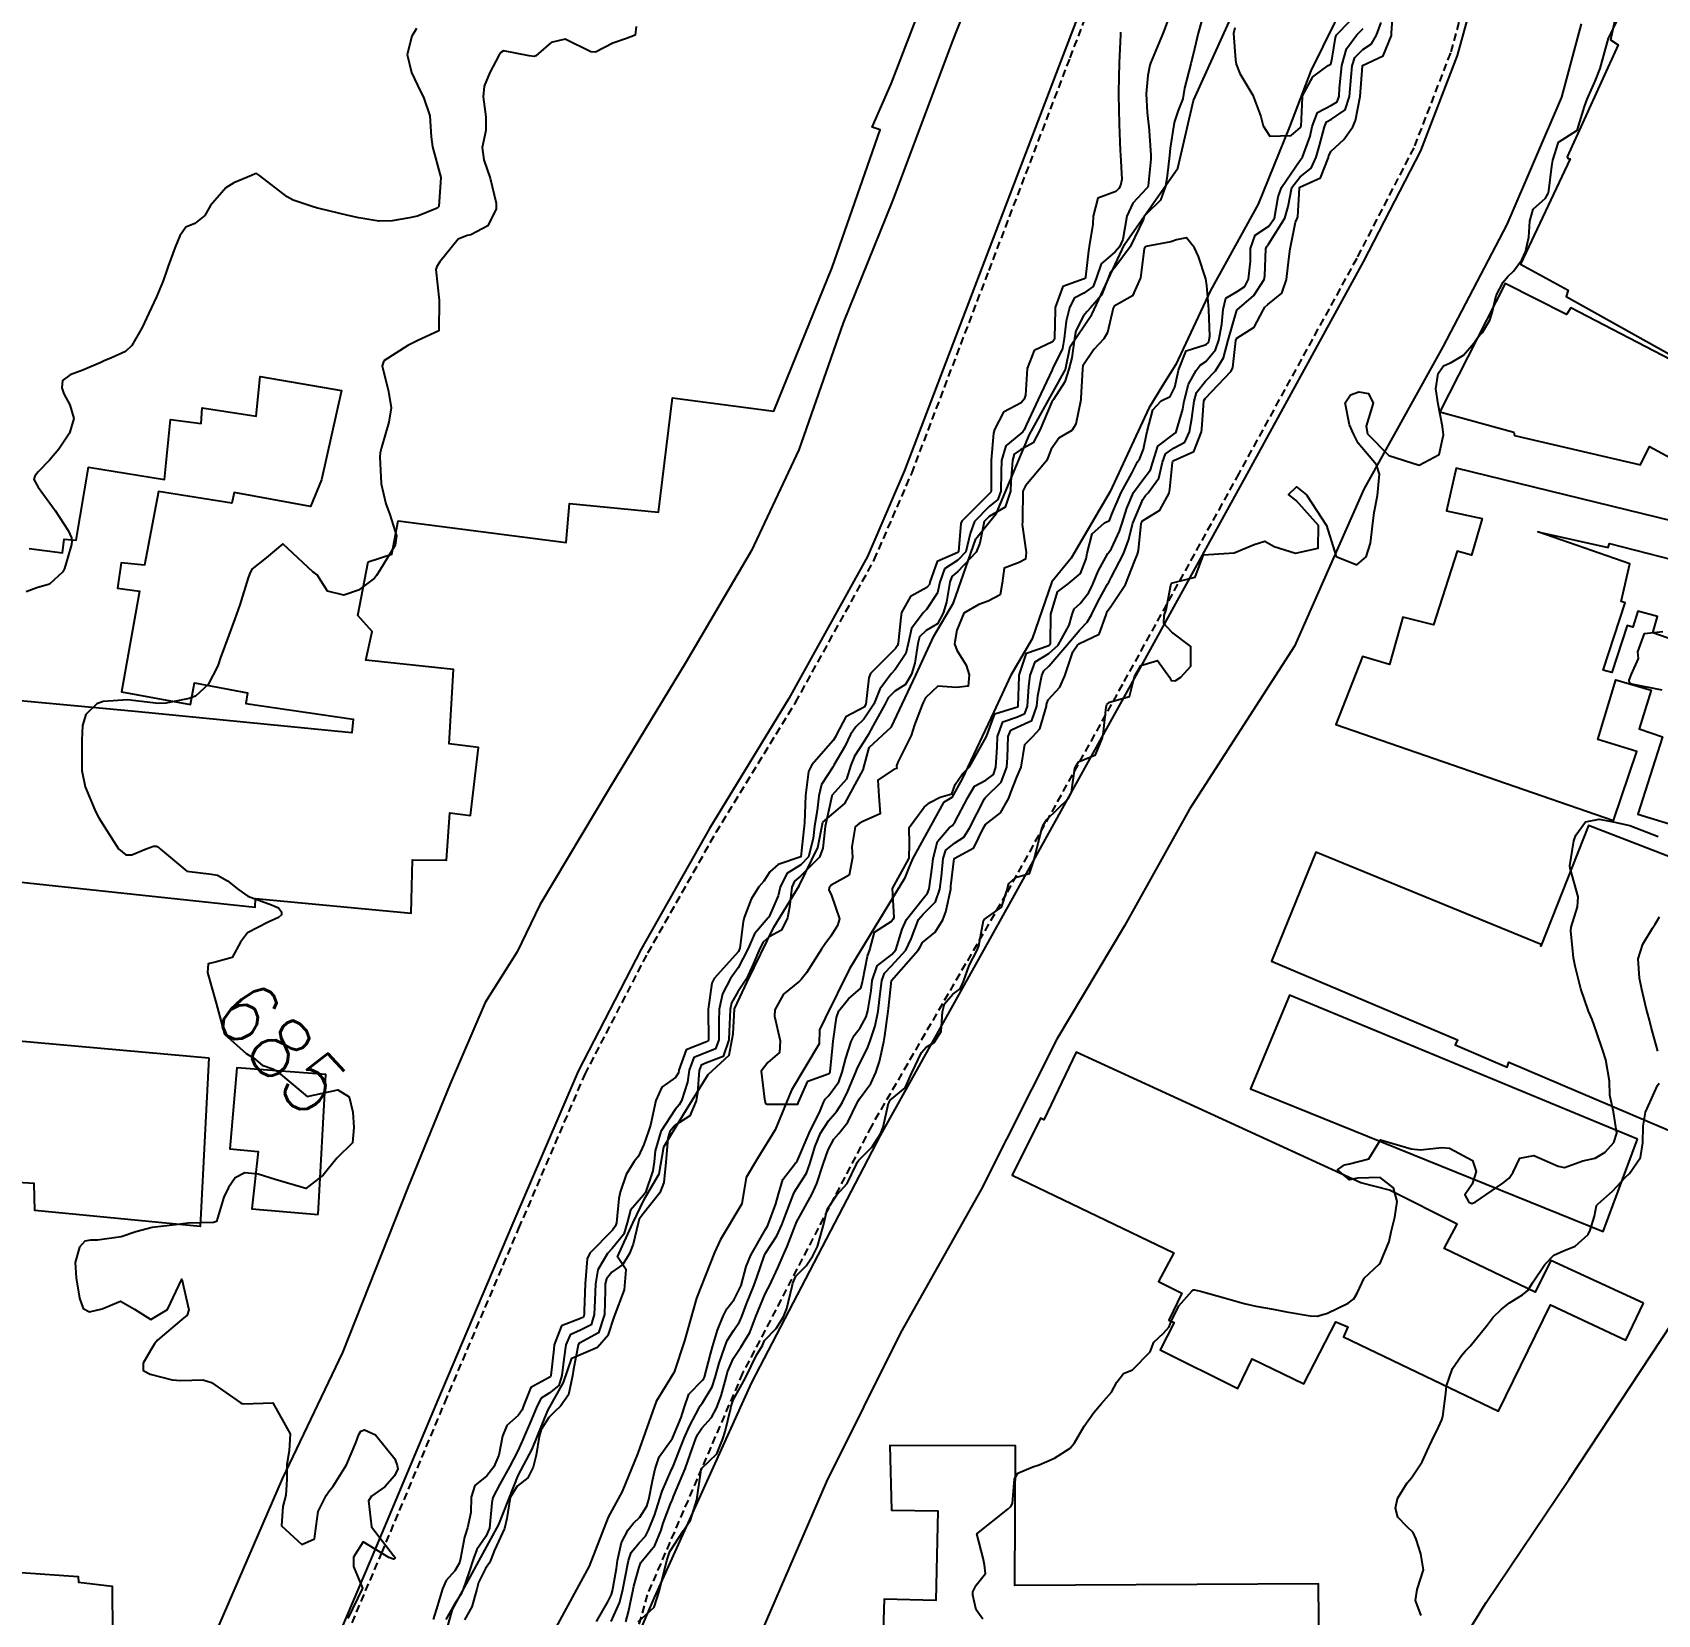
# Model space of a CAD drawing. Header units: metres. Extents: x 292545 to 299085, y 7450245 to 7463078.
# Drawn here: x 297059.2 to 297165.2, y 7453024.9 to 7453128 of the extents above; entities that cross this region are included whole.
import ezdxf
from ezdxf.enums import TextEntityAlignment as Align

# ---------------------------------------------------------------- set-up
doc = ezdxf.new("R2010")
doc.units = ezdxf.units.M
doc.linetypes.add('DASHED', pattern=[0.75, 0.5, -0.25])
for name, color, linetype in [('Canteiro', 45, 'DASHED'), ('Cotas', 45, 'Continuous'), ('Curvas de Nivel 1m', 11, 'Continuous'), ('Curvas de Nivel 5m', 15, 'Continuous'), ('Edificações', 30, 'Continuous'), ('Hidrografia', 140, 'Continuous'), ('Vias Primárias', 230, 'Continuous')]:
    doc.layers.add(name, color=color, linetype=linetype)
doc.styles.add('Style-STANDARD', font='STANDARD.shx')

msp = doc.modelspace()

# ---------------------------------------------------------------- linework, layer by layer
at = {"layer": 'Canteiro'}
msp.add_lwpolyline([(297078.03, 7453019.51), (297082.01, 7453028.9), (297086.12, 7453038.69), (297090.95, 7453050.06), (297095.26, 7453060.1), (297099.36, 7453068.02), (297103.81, 7453075.88), (297108.98, 7453084.34), (297114.11, 7453093.63), (297116.55, 7453099.27), (297121.59, 7453112.5), (297126.88, 7453126.37), (297133.15, 7453142.76)], dxfattribs=at)
msp.add_lwpolyline([(297154.19, 7453135.91), (297151.66, 7453126.68), (297149.27, 7453120.5), (297145.55, 7453113.29), (297137.87, 7453099.27), (297130.28, 7453085.52), (297122.69, 7453071.83), (297113.92, 7453056.72), (297105.53, 7453040.61), (297099.31, 7453026.17), (297096.96, 7453017.75), (297090.8, 7453002.86), (297084.33, 7452987.04), (297078.98, 7452972.24), (297074.02, 7452954.82), (297071.64, 7452943.73), (297070.25, 7452932.02), (297068.7, 7452917.2), (297067.08, 7452899.25), (297065.63, 7452884.04), (297064.38, 7452869.85), (297063.19, 7452856.46), (297062.07, 7452842.25), (297061.89, 7452830.5, 0.028886)], format="xyb", dxfattribs=at)
at = {"layer": 'Curvas de Nivel 1m', "flags": 128}
for points, elevation in [([(297135.69, 7453129.66), (297135.22, 7453127.97), (297134.98, 7453126.95), (297134.74, 7453125.98), (297134.33, 7453124.38), (297134.27, 7453123.98), (297134.22, 7453123.68), (297133.91, 7453122.93), (297133.68, 7453122.21), (297133.64, 7453121.99), (297133.4, 7453120.47), (297133.34, 7453120), (297133.19, 7453118.67), (297133.09, 7453118), (297132.76, 7453117.08), (297131.83, 7453116.17), (297131.75, 7453116.09), (297131.71, 7453116.01), (297131.66, 7453115.85), (297130.79, 7453114.03), (297129.79, 7453112.69), (297129.49, 7453112.34), (297129.37, 7453112.04), (297128.92, 7453110.89), (297128.21, 7453110.06), (297127.98, 7453109.83), (297127.75, 7453109.54), (297127.24, 7453108.57), (297127.15, 7453108.07), (297126.98, 7453106.8), (297126.8, 7453106.07), (297126.52, 7453105.24), (297125.78, 7453104.08), (297125.74, 7453104.02), (297125.68, 7453103.93), (297124.91, 7453102.09), (297124.47, 7453101.27), (297123.64, 7453100.81), (297123.23, 7453100.52), (297123.11, 7453100.12), (297123.01, 7453098.73), (297122.98, 7453098.12), (297122.65, 7453097.07), (297121.6, 7453096.47), (297121.27, 7453096.13), (297120.98, 7453094.73), (297120.76, 7453094.14), (297119.55, 7453092.87), (297119.17, 7453092.54), (297119.03, 7453092.17), (297118.81, 7453090.88), (297118.59, 7453090.17), (297118.22, 7453089.46), (297117.5, 7453089.02), (297117.06, 7453088.62), (297116.95, 7453088.19), (297116.76, 7453086.91), (297116.53, 7453086.19), (297116.14, 7453085.52), (297115.46, 7453085.08), (297115.02, 7453084.64), (297114.79, 7453084.21), (297114.04, 7453082.84), (297113.71, 7453082.23), (297113.42, 7453081.78), (297112.81, 7453080.83), (297112.59, 7453080.24), (297112.29, 7453079.34), (297111.37, 7453078.3), (297111.35, 7453078.27), (297111.35, 7453078.25), (297111.34, 7453078.22), (297110.9, 7453076.26), (297110.75, 7453074.84), (297110.54, 7453074.26), (297109.31, 7453073.01), (297108.91, 7453072.68), (297108.73, 7453072.29), (297108.59, 7453070.99), (297108.46, 7453070.29), (297108.07, 7453069.49), (297107.26, 7453069.05), (297106.86, 7453068.71), (297106.65, 7453068.31), (297106.21, 7453067.28), (297105.78, 7453066.32), (297105.22, 7453065.48), (297104.8, 7453064.75), (297104.71, 7453064.33), (297104.65, 7453062.88), (297104.63, 7453062.34), (297104.26, 7453061.26), (297103.17, 7453060.84), (297102.82, 7453060.7), (297102.7, 7453060.35), (297102.58, 7453058.91), (297102.51, 7453058.36), (297102.09, 7453057.39), (297101.12, 7453056.76), (297100.78, 7453056.38), (297100.65, 7453055.92), (297100.53, 7453054.38), (297100.4, 7453053.05), (297100.14, 7453052.38), (297099.05, 7453051.01), (297098.79, 7453050.66), (297098.72, 7453050.4), (297098.4, 7453049.03), (297098.16, 7453048.41), (297097.73, 7453047.69), (297097, 7453047.19), (297096.65, 7453046.77), (297096.58, 7453046.43), (297096.57, 7453046.01), (297096.52, 7453044.43), (297096.14, 7453043.24), (297094.95, 7453042.59), (297094.85, 7453042.55), (297094.8, 7453042.45), (297094.5, 7453040.88), (297094.45, 7453040.45), (297094.17, 7453039.2), (297093.65, 7453038.46), (297093.26, 7453038.1), (297092.89, 7453037.72), (297092.41, 7453036.95), (297092.27, 7453036.48), (297092.07, 7453035.27), (297091.88, 7453034.48), (297091.53, 7453033.8), (297090.84, 7453033.25), (297090.37, 7453032.5), (297090.17, 7453031.14), (297090.02, 7453030.5), (297089.35, 7453029.08), (297089.15, 7453028.51), (297089.04, 7453028.25), (297088.77, 7453027.89), (297088.32, 7453026.96), (297088.2, 7453026.53), (297087.89, 7453025.38), (297087.41, 7453024.53)], 682), ([(297097.91, 7453024.41), (297098.09, 7453025.05), (297098.37, 7453026.4), (297098.44, 7453026.73), (297098.78, 7453027.96), (297098.9, 7453028.28), (297099.01, 7453028.4), (297099.81, 7453029.38), (297100.21, 7453030.39), (297100.35, 7453030.84), (297100.83, 7453032.09), (297100.92, 7453032.29), (297100.96, 7453032.38), (297101.03, 7453032.57), (297101.79, 7453034.37), (297102.26, 7453035.75), (297102.47, 7453036.36), (297102.6, 7453036.63), (297102.88, 7453037.03), (297103.51, 7453037.73), (297103.82, 7453038.34), (297104.12, 7453039.13), (297104.45, 7453040.33), (297104.55, 7453040.71), (297104.94, 7453041.59), (297105.41, 7453042.32), (297106, 7453043.27), (297106.4, 7453044.31), (297106.99, 7453045.78), (297107.18, 7453046.11), (297107.28, 7453046.3), (297107.82, 7453047.48), (297108.18, 7453048.29), (297108.44, 7453048.88), (297108.97, 7453050.28), (297108.99, 7453050.33), (297109.04, 7453050.45), (297110.03, 7453052.27), (297110.36, 7453052.97), (297110.78, 7453054.25), (297111.1, 7453055.18), (297111.48, 7453055.88), (297111.79, 7453056.24), (297112.39, 7453056.97), (297113, 7453058.23), (297113.04, 7453058.32), (297113.14, 7453058.49), (297113.88, 7453059.5), (297114.22, 7453060.22), (297114.45, 7453060.94), (297114.74, 7453062.21), (297114.8, 7453062.6), (297115.02, 7453064.21), (297115.03, 7453064.39), (297115.23, 7453066.21), (297116.97, 7453068.18), (297117.08, 7453068.36), (297117.26, 7453068.69), (297118.07, 7453069.37), (297118.57, 7453070.17), (297118.78, 7453070.68), (297119.09, 7453072.16), (297119.1, 7453072.36), (297119.31, 7453074.16), (297120.6, 7453074.87), (297121.2, 7453076.13), (297121.36, 7453076.39), (297122.33, 7453077.15), (297122.89, 7453078.11), (297123.02, 7453078.47), (297123.39, 7453079.47), (297123.59, 7453079.92), (297123.68, 7453080.11), (297123.93, 7453081.6), (297124.43, 7453082.1), (297124.9, 7453082.62), (297125.33, 7453084.09), (297125.34, 7453084.2), (297125.45, 7453084.5), (297126.2, 7453085.34), (297126.53, 7453086.07), (297127.05, 7453087.63), (297127.34, 7453088.06), (297127.49, 7453088.19), (297128.76, 7453088.79), (297129.22, 7453090.04), (297129.29, 7453090.27), (297129.52, 7453090.6), (297130.48, 7453092.03), (297131.06, 7453093.52), (297131.26, 7453094.01), (297131.33, 7453094.25), (297131.51, 7453096.01), (297131.59, 7453096.18), (297132.72, 7453096.88), (297133.32, 7453097.99), (297133.37, 7453098.24), (297133.54, 7453099.99), (297133.56, 7453100.06), (297133.63, 7453100.11), (297134.93, 7453100.69), (297135.44, 7453101.97), (297135.46, 7453102.17), (297135.58, 7453103.97), (297135.6, 7453104.05), (297135.68, 7453104.15), (297137.38, 7453105.94), (297137.48, 7453106.17), (297137.68, 7453107.94), (297137.73, 7453108.09), (297138.87, 7453108.8), (297139.46, 7453109.92), (297139.57, 7453110.1), (297139.76, 7453110.28), (297140.67, 7453111.01), (297140.98, 7453111.9), (297141.13, 7453113.23), (297141.22, 7453113.9), (297141.57, 7453115.64), (297141.68, 7453115.89), (297141.71, 7453116), (297141.83, 7453117.89), (297141.85, 7453117.93), (297143.2, 7453118.54), (297143.71, 7453119.87), (297143.74, 7453120), (297143.88, 7453120.28), (297144.71, 7453121.04), (297145.3, 7453121.86), (297145.48, 7453122.27), (297145.78, 7453123.84), (297145.92, 7453125.82), (297145.92, 7453125.84), (297145.93, 7453125.86), (297145.94, 7453125.87), (297147.28, 7453126.5), (297147.82, 7453127.82), (297147.83, 7453127.96), (297147.95, 7453129.82)], 684), ([(297137.6, 7453128.32), (297137.52, 7453127.94), (297137.65, 7453126.24), (297137.69, 7453125.94), (297137.94, 7453125.35), (297138.78, 7453123.93), (297139.3, 7453122.53), (297139.46, 7453121.92), (297139.89, 7453121.25), (297141.29, 7453121.3), (297141.89, 7453121.81), (297141.92, 7453121.86), (297141.93, 7453121.89), (297142.02, 7453123.79), (297142.02, 7453123.89), (297142.7, 7453125.12), (297143.69, 7453125.87), (297143.86, 7453125.95), (297143.95, 7453126.35), (297144.16, 7453127.68), (297144.24, 7453127.87), (297145.99, 7453129.67)], 681), ([(297133.23, 7453128.75), (297132.93, 7453128), (297132.65, 7453127.32), (297132.12, 7453126.01), (297132.07, 7453125.88), (297131.93, 7453125.21), (297131.83, 7453124.01), (297131.9, 7453122.79), (297131.99, 7453122.01), (297132.01, 7453121.9), (297132.14, 7453120.01), (297132.13, 7453119.75), (297131.95, 7453118.01), (297131.93, 7453117.93), (297131.85, 7453117.85), (297130.97, 7453116.89), (297130.58, 7453116.03), (297130.3, 7453114.52), (297130.1, 7453114.04), (297129.8, 7453113.71), (297128.9, 7453112.94), (297128.6, 7453112.05), (297128.37, 7453111.45), (297127.77, 7453111.01), (297127.14, 7453110.69), (297126.83, 7453110.07), (297126.62, 7453109.2), (297126.49, 7453108.07), (297126.38, 7453107.42), (297125.73, 7453106.08), (297125.72, 7453106.06), (297125.7, 7453106.03), (297124.79, 7453104.09), (297124.02, 7453102.46), (297123.88, 7453102.11), (297123.8, 7453101.97), (297123.66, 7453101.87), (297122.69, 7453101.07), (297122.41, 7453100.12), (297122.38, 7453099.37), (297122.36, 7453098.12), (297122.17, 7453097.56), (297121.6, 7453097.11), (297120.64, 7453096.14), (297120.37, 7453095.36), (297120.08, 7453094.15), (297119.56, 7453093.61), (297118.68, 7453093.04), (297118.38, 7453092.17), (297118.22, 7453091.49), (297117.52, 7453090.4), (297117.41, 7453090.29), (297117.3, 7453090.18), (297116.54, 7453089.15), (297116.31, 7453088.19), (297116.16, 7453087.52), (297115.48, 7453086.49), (297115.2, 7453086.2), (297114.47, 7453085.2), (297114.08, 7453084.22), (297113.43, 7453083.24), (297112.9, 7453082.76), (297112.57, 7453082.24), (297112.19, 7453081.47), (297111.48, 7453080.25), (297111.45, 7453080.2), (297111.4, 7453080.13), (297110.66, 7453078.99), (297110.49, 7453078.26), (297110.39, 7453077.29), (297110.22, 7453076.27), (297110.13, 7453075.48), (297109.83, 7453074.27), (297109.32, 7453073.75), (297108.41, 7453073.19), (297107.97, 7453072.29), (297107.85, 7453071.74), (297107.28, 7453070.42), (297107.24, 7453070.35), (297107.2, 7453070.3), (297106.31, 7453069.26), (297105.9, 7453068.31), (297105.24, 7453067.04), (297104.73, 7453066.34), (297104.21, 7453065.35), (297104.01, 7453064.34), (297103.97, 7453063.57), (297103.97, 7453062.34), (297103.77, 7453061.76), (297103.17, 7453061.52), (297102.34, 7453061.19), (297102.04, 7453060.36), (297101.93, 7453059.59), (297101.55, 7453058.37), (297101.4, 7453058.1), (297101.13, 7453057.81), (297100.19, 7453056.38), (297099.82, 7453055.11), (297099.76, 7453054.39), (297099.67, 7453053.81), (297099.19, 7453052.4), (297099.06, 7453052.23), (297098.22, 7453051.24), (297098, 7453050.41), (297097.78, 7453049.67), (297097.03, 7453048.74), (297096.72, 7453048.42), (297096.09, 7453047.35), (297095.93, 7453046.44), (297095.89, 7453045.35), (297095.86, 7453044.44), (297095.65, 7453043.76), (297094.96, 7453043.41), (297094.29, 7453043.12), (297094, 7453042.46), (297093.87, 7453041.52), (297093.75, 7453040.46), (297093.56, 7453039.82), (297092.91, 7453039.32), (297092.39, 7453038.99), (297092.13, 7453038.48), (297091.78, 7453037.59), (297091.29, 7453036.49), (297091.17, 7453036.19), (297090.86, 7453035.52), (297090.34, 7453034.5), (297089.71, 7453033.37), (297089.26, 7453032.51), (297089.18, 7453032.16), (297089.04, 7453030.52), (297088.8, 7453029.97), (297088.2, 7453029.11), (297087.99, 7453028.53), (297087.69, 7453027.61), (297087.31, 7453026.53), (297087.14, 7453026.15), (297086.74, 7453025.56), (297086.19, 7453024.55)], 683), ([(297096.97, 7453024.42), (297097.51, 7453025.64), (297097.71, 7453026.41), (297097.87, 7453027.3), (297098.09, 7453028.41), (297098.26, 7453028.93), (297098.79, 7453029.55), (297099.2, 7453030), (297099.4, 7453030.39), (297099.8, 7453031.4), (297100.12, 7453032.39), (297100.29, 7453032.93), (297100.85, 7453034.22), (297100.92, 7453034.38), (297100.97, 7453034.49), (297101.71, 7453036.37), (297102.07, 7453037.17), (297102.69, 7453038.35), (297102.76, 7453038.49), (297102.91, 7453038.69), (297103.54, 7453039.72), (297103.75, 7453040.34), (297104, 7453041.27), (297104.36, 7453042.34), (297104.53, 7453042.75), (297104.96, 7453043.42), (297105.33, 7453043.96), (297105.48, 7453044.32), (297105.79, 7453045.13), (297106.26, 7453046.31), (297106.45, 7453046.86), (297106.95, 7453048.3), (297107.02, 7453048.43), (297107.76, 7453049.57), (297108.08, 7453050.29), (297108.35, 7453050.99), (297108.84, 7453052.28), (297108.91, 7453052.44), (297109.07, 7453052.68), (297109.69, 7453053.66), (297109.92, 7453054.27), (297110.26, 7453055.42), (297110.6, 7453056.26), (297111.12, 7453057.06), (297111.67, 7453057.7), (297112.02, 7453058.24), (297112.39, 7453058.99), (297112.91, 7453060.23), (297112.98, 7453060.42), (297113.17, 7453060.82), (297113.64, 7453061.76), (297113.82, 7453062.22), (297114.16, 7453063.26), (297114.36, 7453064.22), (297114.46, 7453064.98), (297114.6, 7453066.22), (297114.77, 7453066.69), (297115.24, 7453067.16), (297116.16, 7453068.2), (297116.51, 7453068.94), (297116.99, 7453070.18), (297117.29, 7453070.54), (297118.11, 7453071.35), (297118.39, 7453072.17), (297118.49, 7453072.99), (297118.61, 7453074.17), (297118.78, 7453074.72), (297119.34, 7453075.17), (297119.94, 7453075.56), (297120.31, 7453076.15), (297121.3, 7453078.06), (297121.34, 7453078.13), (297121.35, 7453078.15), (297121.37, 7453078.17), (297122.37, 7453079.14), (297122.74, 7453080.12), (297122.79, 7453080.74), (297122.84, 7453082.12), (297123, 7453082.54), (297123.43, 7453082.72), (297124.37, 7453083.16), (297124.71, 7453084.1), (297124.78, 7453084.77), (297125.02, 7453086.09), (297125.16, 7453086.41), (297125.48, 7453086.71), (297126.67, 7453088.07), (297127.5, 7453089.08), (297127.99, 7453089.57), (297128.27, 7453090.05), (297128.68, 7453090.89), (297129.31, 7453092.04), (297129.39, 7453092.19), (297129.55, 7453092.49), (297130.36, 7453094.03), (297130.68, 7453094.92), (297130.97, 7453096.02), (297131.61, 7453097.58), (297131.78, 7453097.84), (297131.95, 7453098.01), (297132.65, 7453098.97), (297132.9, 7453100), (297133.08, 7453100.55), (297133.65, 7453100.93), (297134.34, 7453101.3), (297134.65, 7453101.98), (297134.81, 7453102.84), (297134.95, 7453103.98), (297135.11, 7453104.55), (297135.7, 7453105.29), (297136.34, 7453105.96), (297136.86, 7453106.81), (297137.18, 7453107.95), (297137.75, 7453109.91), (297137.76, 7453109.93), (297138.84, 7453110.86), (297139.51, 7453111.92), (297139.56, 7453112.15), (297139.63, 7453113.92), (297139.67, 7453114.05), (297139.81, 7453114.22), (297140.87, 7453115.9), (297141.08, 7453116.66), (297141.33, 7453117.9), (297141.86, 7453118.61), (297142.58, 7453119.17), (297142.91, 7453119.88), (297143.12, 7453120.64), (297143.45, 7453121.87), (297143.59, 7453122.18), (297143.9, 7453122.37), (297144.8, 7453122.97), (297145.09, 7453123.85), (297145.19, 7453125.1), (297145.26, 7453125.85), (297145.42, 7453126.38), (297145.96, 7453126.91), (297146.52, 7453127.28), (297146.85, 7453127.83), (297147.14, 7453128.67)], 683), ([(297084.27, 7453128.27), (297083.96, 7453127.77), (297083.66, 7453126.58), (297083.94, 7453125.41), (297084.33, 7453124.58), (297084.75, 7453123.73), (297085.15, 7453122.57), (297085.23, 7453121.22), (297085.32, 7453120.57), (297085.85, 7453118.56), (297085.72, 7453116.68), (297085.62, 7453116.56), (297084.35, 7453116.05), (297083.82, 7453115.92), (297082.68, 7453115.73), (297081.82, 7453115.72), (297080.51, 7453115.94), (297079.82, 7453116.09), (297077.93, 7453116.55), (297077.83, 7453116.57), (297077.48, 7453116.66), (297076.24, 7453117.08), (297075.84, 7453117.3), (297074.04, 7453118.7), (297073.85, 7453118.81), (297073.75, 7453118.8), (297073.52, 7453118.7), (297072.36, 7453118.21), (297071.84, 7453117.89), (297070.85, 7453116.73), (297070.47, 7453116.09), (297069.82, 7453115.57), (297069.25, 7453115.32), (297068.86, 7453114.76), (297068.54, 7453114.02), (297068.08, 7453112.77), (297068.01, 7453112.53), (297067.77, 7453111.82), (297067.32, 7453110.78), (297066.82, 7453109.71), (297066.39, 7453108.79), (297065.72, 7453107.61), (297065.31, 7453107.21), (297064.39, 7453106.81), (297063.92, 7453106.61), (297063.71, 7453106.51), (297062.52, 7453106.01), (297061.7, 7453105.7), (297061.21, 7453105.33), (297061.16, 7453104.85), (297061.28, 7453104.45), (297061.67, 7453103.74), (297061.94, 7453102.84), (297061.65, 7453101.89), (297060.97, 7453100.86), (297060.36, 7453100.14), (297059.62, 7453099.37), (297059.39, 7453099.1), (297059.34, 7453098.87), (297059.61, 7453098.37), (297060.72, 7453096.86), (297061.58, 7453095.55), (297061.79, 7453095.06), (297061.81, 7453094.85), (297061.79, 7453094.63), (297061.56, 7453093.82), (297061.33, 7453093.07), (297061.23, 7453092.85), (297060.36, 7453092.04), (297059.53, 7453091.8), (297058.84, 7453091.56)], 686), ([(297130.16, 7453128.03), (297130.15, 7453127.85), (297130.07, 7453126.03), (297130.02, 7453124.13), (297130.02, 7453124.04), (297130.02, 7453123.94), (297130.06, 7453122.04), (297130.13, 7453120.3), (297130.15, 7453120.04), (297130.24, 7453118.42), (297130.16, 7453118.04), (297130.05, 7453117.84), (297129.85, 7453117.64), (297128.69, 7453117.21), (297128.37, 7453116.05), (297128.36, 7453115.51), (297128.12, 7453114.06), (297128.07, 7453113.79), (297127.87, 7453112.06), (297127.85, 7453111.99), (297127.78, 7453111.95), (297126.39, 7453111.46), (297125.9, 7453110.08), (297125.89, 7453109.94), (297125.86, 7453108.08), (297125.83, 7453107.98), (297125.73, 7453107.85), (297124.53, 7453107.29), (297124.07, 7453106.1), (297123.96, 7453104.38), (297123.87, 7453104.11), (297123.68, 7453103.88), (297122.53, 7453103.26), (297121.94, 7453102.13), (297121.89, 7453101.89), (297121.73, 7453100.13), (297121.73, 7453100.03), (297121.72, 7453098.13), (297121.7, 7453098.04), (297121.61, 7453097.96), (297119.82, 7453096.16), (297119.75, 7453096), (297119.6, 7453094.16), (297119.56, 7453094.12), (297118.2, 7453093.53), (297117.74, 7453092.18), (297117.7, 7453092.02), (297117.54, 7453091.84), (297116.47, 7453091.25), (297115.89, 7453090.2), (297115.83, 7453089.88), (297115.66, 7453088.2), (297115.63, 7453088.06), (297115.49, 7453087.86), (297113.87, 7453086.22), (297113.75, 7453085.95), (297113.56, 7453084.23), (297113.44, 7453084.04), (297112.26, 7453083.41), (297111.64, 7453082.25), (297111.58, 7453082.09), (297111.42, 7453081.86), (297110.04, 7453080.27), (297109.83, 7453079.84), (297109.63, 7453078.28), (297109.57, 7453076.49), (297109.55, 7453076.28), (297109.52, 7453076.1), (297109.33, 7453074.28), (297107.84, 7453073.77), (297107.31, 7453073.29), (297106.92, 7453072.69), (297106.59, 7453072.31), (297106.08, 7453071.52), (297105.62, 7453070.32), (297105.57, 7453070.03), (297105.34, 7453068.32), (297105.25, 7453068.11), (297103.67, 7453066.35), (297103.53, 7453066.05), (297103.29, 7453064.35), (297103.29, 7453064.27), (297103.31, 7453062.35), (297103.28, 7453062.25), (297103.18, 7453062.22), (297101.85, 7453061.69), (297101.37, 7453060.37), (297101.34, 7453060.19), (297101.16, 7453059.88), (297100.26, 7453059.27), (297099.87, 7453058.39), (297099.52, 7453056.79), (297099.39, 7453056.4), (297099.1, 7453055.53), (297098.74, 7453054.76), (297098.46, 7453054.41), (297097.94, 7453053.56), (297097.55, 7453052.42), (297097.46, 7453052.01), (297097.3, 7453050.42), (297097.25, 7453050.21), (297097.04, 7453049.94), (297095.57, 7453048.44), (297095.4, 7453048.07), (297095.27, 7453046.45), (297095.21, 7453044.68), (297095.21, 7453044.45), (297095.15, 7453044.27), (297094.97, 7453044.19), (297093.73, 7453043.7), (297093.25, 7453042.47), (297093.22, 7453042.19), (297093.03, 7453040.47), (297093.01, 7453040.38), (297092.92, 7453040.33), (297091.72, 7453039.68), (297091.25, 7453038.49), (297091.17, 7453038.22), (297090.89, 7453037.86), (297090.17, 7453037.21), (297089.88, 7453036.5), (297089.63, 7453035.28), (297089.32, 7453034.51), (297088.85, 7453033.92), (297088.08, 7453033.29), (297087.83, 7453032.53), (297087.81, 7453031.54), (297087.6, 7453030.53), (297087.41, 7453029.93), (297087.14, 7453028.54), (297087.07, 7453028.25), (297086.77, 7453027.73), (297086.2, 7453027.11), (297085.96, 7453026.55), (297085.64, 7453025.46), (297085.36, 7453024.56)], 684), ([(297096.01, 7453024.43), (297096.75, 7453025.71), (297096.99, 7453026.18), (297097.05, 7453026.42), (297097.3, 7453027.89), (297097.37, 7453028.41), (297097.63, 7453029.57), (297098.07, 7453030.41), (297098.39, 7453030.82), (297098.82, 7453031.23), (297099.28, 7453031.94), (297099.41, 7453032.39), (297099.65, 7453033.59), (297099.83, 7453034.39), (297100.08, 7453035.16), (297100.87, 7453036.24), (297100.95, 7453036.38), (297101.53, 7453037.73), (297101.73, 7453038.36), (297102.03, 7453039.24), (297102.92, 7453040.15), (297103.01, 7453040.26), (297103.04, 7453040.35), (297103.43, 7453041.85), (297103.56, 7453042.34), (297103.89, 7453043.41), (297104.27, 7453044.34), (297104.5, 7453044.81), (297104.98, 7453045.42), (297105.43, 7453046.32), (297105.77, 7453047.56), (297106.07, 7453048.31), (297107.04, 7453050.03), (297107.14, 7453050.2), (297107.19, 7453050.3), (297107.69, 7453051.66), (297107.86, 7453052.29), (297108.14, 7453053.23), (297108.96, 7453054.28), (297109.03, 7453054.35), (297109.1, 7453054.49), (297109.86, 7453056.27), (297110.59, 7453057.72), (297110.8, 7453058.25), (297110.91, 7453058.48), (297111.14, 7453058.71), (297111.79, 7453059.61), (297112.02, 7453060.24), (297112.26, 7453061.16), (297112.61, 7453062.24), (297112.8, 7453062.62), (297113.2, 7453063.13), (297113.59, 7453063.84), (297113.69, 7453064.23), (297113.9, 7453065.55), (297113.98, 7453066.22), (297114.3, 7453067.16), (297115.25, 7453067.91), (297115.51, 7453068.21), (297115.92, 7453069.55), (297116.22, 7453070.2), (297117.3, 7453071.56), (297117.58, 7453071.9), (297117.68, 7453072.18), (297117.89, 7453073.6), (297117.94, 7453074.17), (297118.23, 7453075.28), (297119, 7453076.16), (297119.2, 7453076.32), (297119.36, 7453076.53), (297120.2, 7453078.15), (297120.65, 7453078.88), (297121.39, 7453079.27), (297121.88, 7453079.64), (297122.04, 7453080.12), (297122.11, 7453081.43), (297122.13, 7453082.12), (297122.48, 7453083.07), (297123.44, 7453083.41), (297123.93, 7453083.62), (297124.1, 7453084.1), (297124.19, 7453085.37), (297124.26, 7453086.1), (297124.6, 7453086.99), (297125.49, 7453087.53), (297126.09, 7453088.08), (297126.81, 7453089.37), (297127, 7453090.07), (297127.14, 7453090.45), (297127.52, 7453090.8), (297128.09, 7453091.5), (297128.36, 7453092.05), (297128.71, 7453092.89), (297129.34, 7453094.04), (297129.43, 7453094.18), (297129.57, 7453094.38), (297130.1, 7453095.51), (297130.27, 7453096.03), (297130.58, 7453097.01), (297131, 7453098.02), (297131.62, 7453098.86), (297132.12, 7453099.51), (297132.26, 7453100), (297132.6, 7453101.04), (297133.66, 7453101.86), (297133.74, 7453101.91), (297133.78, 7453101.99), (297134.21, 7453103.45), (297134.3, 7453103.98), (297134.59, 7453105.09), (297135.09, 7453105.98), (297135.36, 7453106.32), (297135.71, 7453106.57), (297136.35, 7453107.33), (297136.56, 7453107.96), (297136.77, 7453108.99), (297136.84, 7453109.95), (297137.02, 7453110.7), (297137.77, 7453111.13), (297138.26, 7453111.45), (297138.5, 7453111.93), (297138.62, 7453113.11), (297138.64, 7453113.93), (297138.94, 7453114.8), (297139.82, 7453115.39), (297140.2, 7453115.91), (297140.44, 7453117.31), (297140.64, 7453117.91), (297141.87, 7453119.7), (297141.96, 7453119.8), (297142.01, 7453119.89), (297142.51, 7453121.26), (297142.66, 7453121.88), (297143, 7453122.79), (297143.91, 7453123.28), (297144.28, 7453123.5), (297144.4, 7453123.86), (297144.44, 7453124.38), (297144.59, 7453125.86), (297144.88, 7453126.94), (297145.56, 7453127.85), (297145.98, 7453128.28)], 682), ([(297165.46, 7453085.15), (297163.59, 7453085.5), (297163.46, 7453085.53), (297163.4, 7453085.56), (297163.34, 7453085.63), (297163.31, 7453085.79), (297163.47, 7453086.19), (297163.91, 7453087.21), (297163.88, 7453087.63), (297164.3, 7453088.83), (297165.51, 7453088.97)], 686), ([(297121.19, 7453024.58), (297120.74, 7453025.19), (297120.53, 7453026.14), (297120.53, 7453026.37), (297120.76, 7453026.79), (297121.35, 7453027.55), (297121.3, 7453028.13), (297121.2, 7453028.55), (297120.8, 7453030.14), (297122.82, 7453031.75), (297123.01, 7453031.92), (297123.11, 7453032.11), (297123.24, 7453033.72), (297123.47, 7453034.1), (297124.44, 7453034.51), (297124.86, 7453034.65), (297125.86, 7453035.08), (297126.87, 7453035.72), (297127.17, 7453036.07), (297127.8, 7453037.15), (297128.41, 7453038.05), (297128.91, 7453038.63), (297129.57, 7453039.38), (297129.91, 7453040.03), (297130.36, 7453040.59), (297130.93, 7453040.84), (297132.08, 7453042), (297132.33, 7453042.63), (297132.96, 7453043.22), (297133.32, 7453043.63), (297133.46, 7453043.99), (297133.96, 7453045.01), (297134.81, 7453045.97), (297134.92, 7453046.05), (297134.99, 7453046.05), (297135.38, 7453045.97), (297136.99, 7453045.5), (297138.22, 7453045.16), (297138.98, 7453044.99), (297140.11, 7453044.78), (297140.98, 7453044.62), (297142.51, 7453044.35), (297142.98, 7453044.34), (297143.64, 7453044.53), (297144.99, 7453045.17), (297145.37, 7453045.47), (297145.59, 7453045.84), (297146.04, 7453046.8), (297147.01, 7453047.73), (297147.11, 7453047.83), (297147.67, 7453049.19), (297147.8, 7453049.82), (297148.03, 7453050.79), (297148.19, 7453051.81), (297147.94, 7453052.69), (297147.08, 7453053.38), (297145.6, 7453053.32), (297145.08, 7453053.22), (297144.31, 7453053.86), (297144.76, 7453054.19), (297145.09, 7453054.27), (297146.34, 7453054.59), (297147.11, 7453055.83), (297149.1, 7453055.25), (297149.72, 7453055.18), (297151.11, 7453055.33), (297151.6, 7453055.28), (297153.09, 7453054.49), (297153.34, 7453053.76), (297153.07, 7453052.93), (297152.59, 7453052.25), (297152.87, 7453051.76), (297153.06, 7453051.68), (297153.28, 7453051.76), (297155.08, 7453053), (297155.49, 7453053.32), (297155.74, 7453053.72), (297156.18, 7453054.64), (297157.1, 7453054.81), (297158.68, 7453054.1), (297159.09, 7453054.02), (297160.3, 7453054.46), (297161.1, 7453054.63), (297161.74, 7453055.02), (297162.31, 7453055.65), (297162.51, 7453056.26), (297162.29, 7453057.65), (297162.06, 7453058.73), (297162.02, 7453059.65), (297161.79, 7453061.04), (297161.6, 7453061.66), (297161.19, 7453062.87), (297160.89, 7453063.66), (297160.67, 7453064.21), (297160.17, 7453065.67), (297159.78, 7453067.14), (297159.68, 7453067.68), (297159.5, 7453069.45), (297159.52, 7453069.68), (297159.95, 7453071.02), (297159.98, 7453071.67), (297159.46, 7453073.54), (297159.44, 7453073.68), (297159.71, 7453075.31), (297159.83, 7453075.68), (297160.47, 7453076.56), (297161.36, 7453076.73), (297162.26, 7453076.55), (297163.36, 7453076.32), (297165.2, 7453075.61)], 686), ([(297165.18, 7453061.61), (297164.75, 7453063.17), (297164.63, 7453063.62), (297164.42, 7453064.42), (297164.13, 7453065.63), (297163.98, 7453066.37), (297163.89, 7453067.63), (297164.21, 7453068.58), (297164.84, 7453069.62), (297165, 7453069.89), (297165.28, 7453070.37)], 687), ([(297149.75, 7453024.81), (297149.39, 7453025.8), (297149.49, 7453026.52), (297149.9, 7453027.79), (297149.74, 7453028.84), (297149.42, 7453029.8), (297149.24, 7453030.23), (297148.81, 7453030.63), (297148.23, 7453031.23), (297148.07, 7453031.81), (297148.2, 7453032.44), (297148.85, 7453033.47), (297149, 7453033.65), (297149.12, 7453033.8), (297149.81, 7453034.84), (297150.25, 7453035.79), (297150.45, 7453036.21), (297150.89, 7453037.1), (297151.1, 7453037.57), (297151.17, 7453037.78), (297151.37, 7453039.32), (297151.4, 7453039.78), (297151.79, 7453040.91), (297152.39, 7453041.77), (297152.64, 7453042.07), (297152.95, 7453042.37), (297154.05, 7453043.74), (297154.44, 7453044.27), (297154.98, 7453044.79), (297155.52, 7453045.19), (297156.35, 7453045.72), (297156.7, 7453046.01), (297157, 7453046.5), (297157.82, 7453047.7), (297158.41, 7453048.3), (297159.03, 7453048.58), (297159.8, 7453048.9), (297160.63, 7453049.66), (297160.77, 7453049.93), (297161.05, 7453050.86), (297161.18, 7453051.54), (297161.28, 7453051.66), (297162.23, 7453052.49), (297163.08, 7453053.39), (297163.34, 7453053.64), (297164.05, 7453054.67), (297164.19, 7453055.62), (297164.22, 7453056.72), (297164.37, 7453057.62), (297165.15, 7453059.36), (297165.26, 7453059.51)], 687)]:
    msp.add_lwpolyline(points, dxfattribs=dict(at, elevation=elevation))
at = {"layer": 'Curvas de Nivel 1m', "elevation": 681, "flags": 128}
msp.add_lwpolyline([(297135.24, 7453113.41), (297134.98, 7453113.97), (297134.45, 7453114.62), (297133.81, 7453114.5), (297133.44, 7453114.36), (297131.8, 7453114.06), (297131.75, 7453114.01), (297131.69, 7453113.9), (297131.46, 7453112.01), (297130.95, 7453110.84), (297129.75, 7453110.18), (297129.7, 7453110.09), (297129.68, 7453110.04), (297129.32, 7453108.46), (297129.07, 7453108.05), (297128.43, 7453107.35), (297127.71, 7453106.29), (297127.68, 7453106.08), (297127.68, 7453106.06), (297127.58, 7453104.17), (297127.57, 7453104.06), (297127.25, 7453102.48), (297126.98, 7453102.07), (297126.15, 7453101.58), (297125.64, 7453100.85), (297125.43, 7453100.29), (297125.33, 7453100.08), (297123.97, 7453098.46), (297123.8, 7453098.11), (297123.78, 7453096.29), (297123.76, 7453096.11), (297123.75, 7453095.95), (297124, 7453094.11), (297123.97, 7453093.69), (297123.56, 7453093.46), (297122.58, 7453093.1), (297122.45, 7453092.12), (297122.31, 7453091.35), (297121.53, 7453090.95), (297120.93, 7453090.73), (297119.95, 7453090.15), (297119.5, 7453089.05), (297119.35, 7453088.3), (297119.33, 7453088.16), (297119.49, 7453087.74), (297120.1, 7453086.77), (297120.3, 7453086.15), (297120.22, 7453085.39), (297119.46, 7453085.32), (297118.25, 7453085.39), (297117.45, 7453084.65), (297117.3, 7453084.33), (297117.23, 7453084.18), (297116.73, 7453082.89), (297116.52, 7453082.19), (297115.64, 7453080.44), (297115.56, 7453080.21), (297115.57, 7453080.03), (297115.4, 7453079.99), (297114.34, 7453079.27), (297114.41, 7453078.22), (297114.5, 7453077.08), (297113.36, 7453076.57), (297113.13, 7453076.45), (297112.87, 7453076.23), (297112.64, 7453074.93), (297112.7, 7453074.24), (297112.48, 7453073.07), (297111.3, 7453072.42), (297111.16, 7453072.25), (297111.15, 7453072.1), (297111.3, 7453071.81), (297111.85, 7453070.24), (297111.72, 7453069.8), (297111.27, 7453069.11), (297110.9, 7453068.61), (297110.66, 7453068.26), (297109.69, 7453066.72), (297109.35, 7453066.28), (297109.23, 7453066.17), (297108.19, 7453065.33), (297107.62, 7453064.3), (297107.61, 7453063.89), (297107.98, 7453062.29), (297107.94, 7453061.52), (297107.17, 7453060.86), (297106.74, 7453060.31), (297106.96, 7453058.48), (297106.99, 7453058.3), (297107.02, 7453058.19), (297107.13, 7453058.16), (297107.27, 7453058.16), (297109.13, 7453058.15), (297109.17, 7453058.28), (297109.78, 7453059.64), (297111.16, 7453060.15), (297111.22, 7453060.2), (297111.23, 7453060.25), (297111.41, 7453062.02), (297111.43, 7453062.25), (297111.65, 7453063.81), (297111.81, 7453064.24), (297112.44, 7453065.02), (297113.23, 7453065.72), (297113.35, 7453066.11), (297113.36, 7453066.23), (297113.67, 7453067.8), (297113.81, 7453068.22), (297114.13, 7453069.36), (297115.28, 7453070.1), (297115.31, 7453070.18), (297115.33, 7453070.21), (297115.4, 7453070.32), (297115.3, 7453072.21), (297116.38, 7453074.19), (297116.4, 7453075.13), (297116.38, 7453076.19), (297117.37, 7453077.51), (297117.74, 7453077.81), (297118.41, 7453078.17), (297119.16, 7453078.38), (297119.39, 7453079), (297119.86, 7453079.68), (297120.31, 7453080.15), (297121.42, 7453082.13), (297121.97, 7453083.59), (297123.44, 7453084.06), (297123.48, 7453084.07), (297123.49, 7453084.11), (297123.56, 7453086.02), (297123.56, 7453086.11), (297124.03, 7453087.56), (297125.49, 7453088.05), (297125.55, 7453088.09), (297125.59, 7453088.19), (297125.62, 7453090.09), (297126.06, 7453091.56), (297126.74, 7453092.07), (297127.55, 7453092.74), (297127.92, 7453093.7), (297127.98, 7453094.06), (297128.3, 7453095.33), (297129.11, 7453096.04), (297129.43, 7453096.2), (297129.6, 7453096.62), (297130.2, 7453098.03), (297130.89, 7453099.29), (297131.27, 7453100.02), (297131.41, 7453100.24), (297131.65, 7453100.86), (297131.86, 7453101.81), (297131.89, 7453102.01), (297132.26, 7453103.42), (297132.81, 7453104), (297133.39, 7453104.29), (297133.69, 7453104.89), (297133.9, 7453105.79), (297133.94, 7453105.99), (297134.44, 7453107.26), (297135.73, 7453107.67), (297135.89, 7453107.81), (297135.94, 7453107.97), (297135.97, 7453108.21), (297135.91, 7453109.96), (297135.78, 7453111.52), (297135.72, 7453111.96)], close=True, dxfattribs=at)
at = {"layer": 'Curvas de Nivel 5m', "elevation": 685, "flags": 128}
for points in [[(297098.73, 7453024.4), (297099.77, 7453025.36), (297100.08, 7453026.39), (297100.22, 7453026.93), (297100.6, 7453028.38), (297100.64, 7453028.53), (297100.79, 7453028.99), (297101.68, 7453030.37), (297102.13, 7453031.04), (297102.54, 7453032.35), (297102.82, 7453034.32), (297102.83, 7453034.35), (297102.85, 7453034.4), (297103.85, 7453035.36), (297104.23, 7453036.34), (297104.39, 7453036.82), (297104.75, 7453038.33), (297104.78, 7453038.46), (297104.91, 7453038.85), (297105.72, 7453040.32), (297106.46, 7453041.83), (297106.76, 7453042.3), (297106.82, 7453042.43), (297106.95, 7453042.74), (297107.72, 7453043.53), (297108.19, 7453044.29), (297108.42, 7453044.84), (297108.75, 7453046.28), (297108.8, 7453046.48), (297109, 7453046.93), (297109.67, 7453047.61), (297110.11, 7453048.27), (297110.41, 7453048.88), (297110.8, 7453050.26), (297111.05, 7453051.29), (297111.68, 7453052.24), (297112.34, 7453052.97), (297112.95, 7453054.23), (297112.99, 7453054.34), (297113.1, 7453054.5), (297113.97, 7453055.36), (297114.51, 7453056.22), (297114.68, 7453056.65), (297115.04, 7453058.21), (297115.07, 7453058.28), (297115.14, 7453058.42), (297116.12, 7453059.22), (297116.55, 7453060.19), (297117.18, 7453061.53), (297117.49, 7453061.86), (297118.01, 7453062.17), (297118.47, 7453062.89), (297118.55, 7453064.17), (297118.69, 7453064.7), (297119.22, 7453065.33), (297119.7, 7453065.68), (297119.93, 7453066.15), (297120.3, 7453067.2), (297120.79, 7453068.14), (297120.92, 7453068.48), (297121.23, 7453070.13), (297121.28, 7453070.2), (297122.41, 7453071), (297122.76, 7453072.12), (297122.89, 7453072.53), (297123.31, 7453072.93), (297124.23, 7453073.19), (297124.53, 7453074.1), (297124.69, 7453074.74), (297125.02, 7453076.09), (297125.11, 7453076.34), (297125.36, 7453076.7), (297126.77, 7453078.07), (297126.96, 7453078.48), (297127.18, 7453080.06), (297127.41, 7453080.46), (297128.53, 7453080.93), (297128.99, 7453082.04), (297129.04, 7453082.43), (297129.22, 7453084.04), (297129.27, 7453084.21), (297129.45, 7453084.36), (297130.75, 7453084.73), (297131.06, 7453086.02), (297131.48, 7453086.75), (297132.56, 7453087.08), (297133.36, 7453085.99), (297133.47, 7453085.78), (297133.71, 7453085.75), (297134.08, 7453085.98), (297134.75, 7453086.71), (297134.74, 7453087.98), (297133.5, 7453088.93), (297132.99, 7453089.48), (297133.01, 7453090), (297133.14, 7453090.37), (297133.44, 7453091.99), (297133.46, 7453092.07), (297133.54, 7453092.14), (297135.02, 7453092.5), (297135.56, 7453093.97), (297137.56, 7453094.1), (297138.87, 7453094.63), (297139.57, 7453094.86), (297140.17, 7453094.51), (297141.56, 7453094.07), (297143.04, 7453094.4), (297143.07, 7453095.88), (297141.61, 7453097.51), (297141.11, 7453097.9), (297141.62, 7453098.39), (297142.28, 7453097.88), (297143.58, 7453095.87), (297144.21, 7453093.86), (297145.56, 7453093.3), (297146.16, 7453093.84), (297146.45, 7453094.72), (297146.58, 7453095.84), (297146.7, 7453096.73), (297146.9, 7453097.83), (297147.03, 7453099.23), (297146.84, 7453099.83), (297145.65, 7453101.25), (297145.34, 7453101.85), (297145.09, 7453102.44), (297144.79, 7453103.86), (297145.14, 7453104.4), (297145.69, 7453104.58), (297146.32, 7453104.47), (297146.62, 7453103.84), (297146.17, 7453102.34), (297146.26, 7453101.84), (297147.64, 7453100.44), (297149.63, 7453099.8), (297150.93, 7453100.5), (297151.2, 7453101.78), (297151.14, 7453102.32), (297150.86, 7453103.79), (297150.71, 7453104.78), (297150.87, 7453105.79), (297151.21, 7453106.29), (297151.71, 7453106.5), (297152.51, 7453106.98), (297153.19, 7453107.76), (297153.41, 7453108.08), (297153.74, 7453108.45), (297154.23, 7453109.26), (297154.37, 7453109.74), (297154.65, 7453110.86), (297155.09, 7453111.74), (297155.41, 7453112.1), (297155.78, 7453112.46), (297156.32, 7453113.19), (297156.55, 7453113.72), (297156.77, 7453114.67), (297156.83, 7453115.71), (297157.06, 7453116.49), (297157.85, 7453117.22), (297158.03, 7453117.52), (297158.07, 7453117.7), (297158.28, 7453119.29), (297158.33, 7453119.7), (297158.71, 7453120.86), (297159.89, 7453121.63), (297159.94, 7453121.68), (297160.4, 7453123.18), (297160.58, 7453123.67), (297161.1, 7453124.83), (297161.41, 7453125.66), (297161.96, 7453127.65), (297162.63, 7453129)], [(297098.59, 7453128.4), (297098.53, 7453127.84), (297097.96, 7453127.62), (297097.08, 7453127.31), (297095.95, 7453126.73), (297095.64, 7453126.75), (297093.96, 7453127.57), (297093.06, 7453127.37), (297092.05, 7453126.49), (297091.94, 7453126.45), (297091.61, 7453126.49), (297089.95, 7453126.82), (297089.76, 7453126.7), (297089.63, 7453126.51), (297089.05, 7453125.41), (297088.68, 7453124.52), (297088.63, 7453123.81), (297088.8, 7453122.52), (297088.79, 7453121.62), (297088.56, 7453120.52), (297088.66, 7453119.72), (297089.08, 7453118.52), (297089.47, 7453116.88), (297089.47, 7453116.51), (297088.92, 7453115.42), (297087.81, 7453114.83), (297087.57, 7453114.77), (297086.99, 7453114.54), (297085.79, 7453113.06), (297085.6, 7453112.75), (297085.53, 7453112.56), (297085.75, 7453110.56), (297085.73, 7453108.56), (297084.37, 7453107.93), (297083.72, 7453107.6), (297082.15, 7453106.6), (297082.04, 7453106.28), (297082.46, 7453104.6), (297082.63, 7453103.55), (297082.48, 7453102.6), (297081.99, 7453100.95), (297081.91, 7453100.61), (297081.89, 7453100.36), (297081.98, 7453098.6), (297082.28, 7453097.28), (297082.54, 7453096.6), (297082.96, 7453095.2), (297082.89, 7453094.59), (297081.87, 7453092.92), (297081.67, 7453092.61), (297081.54, 7453092.45), (297080.5, 7453091.65), (297079.53, 7453091.33), (297078.48, 7453091.6), (297077.79, 7453092.66), (297077.65, 7453092.77), (297077.54, 7453092.84), (297075.56, 7453094.68), (297074.48, 7453093.76), (297073.55, 7453093.02), (297073.38, 7453092.7), (297073.3, 7453092.46), (297072.77, 7453090.71), (297072.44, 7453089.78), (297072.04, 7453088.72), (297071.48, 7453087.21), (297071.36, 7453086.85), (297071.32, 7453086.73), (297070.7, 7453085.5), (297069.87, 7453084.75), (297069.57, 7453084.63), (297069.45, 7453084.6), (297067.93, 7453084.29), (297067.45, 7453084.27), (297065.78, 7453084.47), (297065.45, 7453084.51), (297063.86, 7453084.41), (297063.44, 7453084.25), (297062.72, 7453083.55), (297062.51, 7453082.83), (297062.47, 7453081.89), (297062.46, 7453080.83), (297062.46, 7453079.9), (297062.68, 7453078.83), (297063.36, 7453077.24), (297063.58, 7453076.82), (297063.94, 7453076.22), (297064.85, 7453074.8), (297065.33, 7453074.4), (297065.73, 7453074.4), (297066.66, 7453074.79), (297067.14, 7453074.97), (297067.33, 7453074.98), (297067.46, 7453074.91), (297067.58, 7453074.78), (297069.31, 7453073.34), (297070.91, 7453073.14), (297071.31, 7453073.09), (297071.95, 7453072.72), (297072.7, 7453072.12), (297073.29, 7453071.71), (297074.83, 7453071.14), (297075.29, 7453070.96), (297075.48, 7453070.68), (297075.47, 7453070.49), (297075.28, 7453070.31), (297074.61, 7453070.02), (297073.27, 7453069.33), (297072.8, 7453068.71), (297072.25, 7453067.72), (297071.24, 7453067.44), (297070.69, 7453067.29), (297070.66, 7453066.74), (297071.21, 7453064.73), (297071.76, 7453062.72), (297073.17, 7453061.46), (297073.64, 7453061.18), (297074.22, 7453060.69), (297074.92, 7453060.45), (297075.16, 7453060.32), (297077.14, 7453058.66), (297079.15, 7453059.08), (297079.88, 7453058.62), (297080.13, 7453057.62), (297080.19, 7453056.62), (297080.1, 7453055.62), (297079.09, 7453054.63), (297078.19, 7453053.53), (297077.06, 7453052.66), (297075.07, 7453053.23), (297073.96, 7453053.58), (297073.08, 7453053.67), (297072.46, 7453053.34), (297072.02, 7453052.72), (297071.71, 7453052.08), (297071.31, 7453050.73), (297071.25, 7453050.51), (297071.04, 7453050.44), (297069.39, 7453050.4), (297069.04, 7453050.35), (297068.56, 7453050.28), (297067.04, 7453050.11), (297065.99, 7453049.83), (297065.03, 7453049.5), (297063.49, 7453049.28), (297063.03, 7453049.28), (297062.65, 7453049.21), (297062.31, 7453048.84), (297062.02, 7453047.83), (297062.09, 7453046.84), (297062.31, 7453045.5), (297062.56, 7453044.83), (297062.97, 7453044.61), (297063.78, 7453044.82), (297064.98, 7453045.3), (297065.9, 7453044.79), (297066.97, 7453044.11), (297068.04, 7453044.76), (297068.99, 7453046.75), (297069.43, 7453044.75), (297069.33, 7453044.39), (297068.97, 7453044.12), (297067.4, 7453042.77), (297067.2, 7453042.53), (297066.94, 7453042.09), (297066.46, 7453041.26), (297066.45, 7453040.78), (297066.92, 7453040.54), (297068.34, 7453040.18), (297068.92, 7453040.14), (297070.35, 7453040.18), (297070.92, 7453040.01), (297072.78, 7453038.71), (297072.9, 7453038.64), (297073, 7453038.61), (297074.9, 7453038.68), (297076.03, 7453036.67), (297075.97, 7453035.56), (297075.82, 7453034.67), (297075.83, 7453033.68), (297075.76, 7453032.67), (297075.57, 7453031.92), (297075.47, 7453030.67), (297076.79, 7453029.45), (297077.63, 7453029.82), (297077.74, 7453030.65), (297077.86, 7453031.6), (297078.38, 7453032.64), (297078.57, 7453032.91), (297078.84, 7453033.26), (297079.71, 7453034.63), (297080.32, 7453036.07), (297080.51, 7453036.62), (297080.65, 7453036.84), (297080.88, 7453036.92), (297081.61, 7453036.6), (297082.86, 7453035.04), (297083.01, 7453034.59), (297083.05, 7453034.39), (297082.85, 7453033.93), (297082.22, 7453033.21), (297081.35, 7453032.6), (297081.14, 7453032.29), (297081.34, 7453030.6), (297082.78, 7453028.73), (297082.89, 7453028.59), (297082.85, 7453028.52), (297082.78, 7453028.5), (297082.48, 7453028.59), (297080.79, 7453029.61), (297080.16, 7453028.62), (297080.17, 7453028.01), (297080.76, 7453026.61), (297080.11, 7453025.25), (297079.8, 7453024.62)]]:
    msp.add_lwpolyline(points, dxfattribs=at)
at = {"layer": 'Edificações'}
for points in [[(297164.32, 7453137.7), (297162.09, 7453127.53), (297162.59, 7453127.2), (297159.26, 7453119.91), (297159.34, 7453119.79), (297159.46, 7453119.78), (297156.23, 7453112.92), (297159.33, 7453111.21), (297159.21, 7453110.81), (297166.08, 7453106.95)], [(297040.2, 7453074.59), (297073.75, 7453071), (297073.78, 7453071.55), (297083.93, 7453070.6), (297084.02, 7453074.07), (297086.24, 7453074.05), (297086.44, 7453077.14), (297087.8, 7453076.96), (297088.32, 7453081.41), (297086.4, 7453081.64), (297086.69, 7453086.49), (297080.98, 7453087.09), (297081.38, 7453088.97), (297080.46, 7453090.01), (297081.12, 7453093.5), (297082.67, 7453094.01), (297083.07, 7453096.18), (297094.03, 7453094.76), (297094.25, 7453097.3), (297100.05, 7453096.75), (297100.95, 7453104.2), (297107.56, 7453103.33), (297111.36, 7453112.7), (297114.5, 7453121.66), (297113.98, 7453121.84), (297115.2, 7453124.67), (297117.88, 7453131.63)], [(297166.02, 7453106.68), (297159.51, 7453110.07), (297159.23, 7453109.64), (297155.22, 7453111.65), (297150.98, 7453103.29), (297155.8, 7453101.96), (297155.84, 7453101.74), (297164.05, 7453099.82), (297164.64, 7453101.02), (297168.99, 7453098.68)], [(297059.03, 7453094.37), (297061.21, 7453094.09), (297061.31, 7453094.98), (297062.1, 7453094.91), (297062.9, 7453099.67), (297067.85, 7453098.87), (297068.24, 7453102.79), (297070.23, 7453102.52), (297070.31, 7453103.55), (297073.82, 7453103.01), (297074.08, 7453105.58), (297079.39, 7453104.68), (297078.09, 7453098.86), (297077.37, 7453097.12), (297072.4, 7453098.02), (297072.24, 7453097.33), (297067.46, 7453098.1), (297066.54, 7453093.29), (297065.03, 7453093.44), (297064.79, 7453091.78), (297066.23, 7453091.6), (297065.05, 7453085.03), (297069.54, 7453084.2), (297069.81, 7453085.61), (297073.26, 7453084.97), (297073.16, 7453084.27), (297080.14, 7453083.25), (297080.05, 7453082.35), (297065.93, 7453083.74), (297055.16, 7453084.75)], [(297168.28, 7453095.63), (297152.04, 7453099.62), (297151.4, 7453096.83), (297153.72, 7453096.32), (297153.03, 7453093.94), (297152.11, 7453094.2), (297150.55, 7453089.39), (297148.55, 7453089.89), (297147.68, 7453086.82), (297145.93, 7453087.34), (297144.19, 7453082.91), (297162.29, 7453076.65), (297163.8, 7453081.15), (297161.27, 7453081.93), (297162.45, 7453085.82), (297164.74, 7453085.15), (297163.97, 7453082.61), (297165.48, 7453082.09), (297163.87, 7453077.05), (297177.89, 7453072.78)], [(297166.72, 7453088.23), (297164.85, 7453088.88), (297165.16, 7453089.94), (297163.88, 7453090.28), (297163.55, 7453089.24), (297163.18, 7453089.36), (297162.18, 7453086.29), (297161.62, 7453086.44), (297163.04, 7453090.84), (297162.78, 7453090.93), (297163.35, 7453093.38), (297157.36, 7453095.46), (297161.94, 7453094.43), (297162.03, 7453094.7), (297167.79, 7453093.22)], [(297143.18, 7453014.97), (297143.07, 7453026.88), (297123.28, 7453026.77), (297123.31, 7453035.87), (297115.12, 7453035.89), (297115.23, 7453031.69), (297118.26, 7453031.65), (297118.13, 7453025.79), (297114.76, 7453025.88), (297114.37, 7453013.44)]]:
    msp.add_lwpolyline(points, dxfattribs=at)
for points in [[(297157.57, 7453068.57), (297142.88, 7453074.57), (297140, 7453067.47), (297152.13, 7453062.34), (297151.96, 7453062.01), (297155.35, 7453060.57), (297155.47, 7453060.9), (297166.75, 7453056.09), (297169.84, 7453063.86), (297175.15, 7453061.68), (297181.28, 7453070.05), (297173.38, 7453072.76), (297172.98, 7453071.56), (297160.66, 7453076.32), (297157.56, 7453068.46)], [(297163.86, 7453055.88), (297141.18, 7453065.25), (297138.64, 7453059.16), (297161.62, 7453049.85), (297163.86, 7453055.88)], [(297070.74, 7453061.17), (297070.17, 7453050.18), (297059.39, 7453051.21), (297059.36, 7453052.98), (297057.58, 7453053.08), (297057.6, 7453054.17), (297057.16, 7453054.18), (297057.15, 7453056.77), (297051.66, 7453057.23), (297052.28, 7453062.82)], [(297164.25, 7453045.18), (297158.2, 7453047.97), (297157.19, 7453045.9), (297151.25, 7453048.74), (297152.1, 7453050.33), (297147.68, 7453052.54), (297145.83, 7453053.03), (297127.26, 7453061.55), (297125.16, 7453057.14), (297124.95, 7453057.23), (297123.1, 7453053.53), (297133.64, 7453048.46), (297132.64, 7453046.59), (297134.15, 7453045.83), (297133.31, 7453044.08), (297133.66, 7453043.91), (297132.74, 7453042.14), (297137.8, 7453039.62), (297138.74, 7453041.54), (297142.11, 7453039.93), (297144.2, 7453043.97), (297144.97, 7453043.63), (297144.69, 7453042.98), (297154.79, 7453038.13), (297158.18, 7453045.07), (297163.09, 7453042.77)], [(297077.87, 7453050.95), (297078.36, 7453060.08), (297072.56, 7453060.51), (297072.11, 7453055.24), (297073.95, 7453055.07), (297073.54, 7453051.32)], [(297064.2, 7453015.2), (297051.83, 7453016.18), (297051.59, 7453012.08), (297046.2, 7453012.55), (297046.48, 7453016.68), (297044.19, 7453016.89), (297044.51, 7453024.76), (297048.63, 7453024.53), (297048.5, 7453021.6), (297055.3, 7453021.11), (297055.41, 7453024.43), (297056.99, 7453024.31), (297057.27, 7453027.7), (297062.23, 7453027.36), (297062.25, 7453027), (297064.45, 7453026.74), (297064.47, 7453023.6), (297063.98, 7453023.64), (297063.91, 7453020.47), (297064.33, 7453020.45)]]:
    msp.add_lwpolyline(points, close=True, dxfattribs=at)
at = {"layer": 'Hidrografia'}
for points in [[(297145.66, 7453131.83), (297142.57, 7453125.52), (297141.18, 7453121.86), (297139.12, 7453116.83), (297136.03, 7453111.19), (297133.76, 7453106.37), (297132.92, 7453105.03), (297132, 7453103.52), (297129.49, 7453098.1), (297126.95, 7453093.74), (297125.69, 7453092.21), (297124.39, 7453088.49), (297122.99, 7453086.08), (297121.91, 7453083.73), (297119.84, 7453079.36), (297119.16, 7453078.14), (297118.63, 7453077.82), (297116.6, 7453074.15), (297116.35, 7453073.51), (297116.07, 7453072.87), (297114.14, 7453069.68), (297112.49, 7453066.98), (297110.91, 7453063.75), (297110.55, 7453062.99), (297110.51, 7453062.09), (297108.71, 7453059.07), (297107.65, 7453056.47), (297106.49, 7453054.61), (297105.76, 7453053.38), (297105.47, 7453051.66), (297104.09, 7453049.33), (297103.69, 7453048.48), (297102.52, 7453045.5), (297101.74, 7453042.72), (297101.07, 7453040.67), (297099.9, 7453038.77), (297098.69, 7453035.39), (297097.68, 7453032.9), (297096.77, 7453031.23), (297095.52, 7453028.03), (297092.65, 7453022.75)], [(297085.86, 7453022.51), (297086.63, 7453025.22), (297089.64, 7453030.76), (297090.89, 7453033.95), (297091.82, 7453035.66), (297092.84, 7453038.18), (297093.85, 7453040.01), (297094.4, 7453041.6), (297096.07, 7453042.32), (297096.79, 7453043.13), (297097.16, 7453044.26), (297097.83, 7453046.05), (297097.95, 7453047.36), (297097.37, 7453048.2), (297098.37, 7453050.4), (297099.14, 7453051.97), (297100.1, 7453053.62), (297100.4, 7453055.36), (297101.7, 7453057.53), (297103.28, 7453060.09), (297104.66, 7453061.35), (297104.92, 7453062.74), (297105, 7453064.36), (297105.85, 7453066.18), (297107.56, 7453069.68), (297109.22, 7453072.39), (297110.44, 7453074.88), (297110.75, 7453076.53), (297112.18, 7453077.75), (297113.39, 7453079.94), (297113.78, 7453081.4), (297115.23, 7453082.75), (297116.82, 7453086.11), (297118, 7453088.67), (297119.27, 7453090.84), (297120.72, 7453095.01), (297122.08, 7453096.67), (297124.22, 7453101.81), (297126.58, 7453106.05), (297126.87, 7453107.55), (297128.28, 7453109.64), (297130.41, 7453114.19), (297133.9, 7453119.16), (297134.92, 7453123.59), (297138.17, 7453130.79)]]:
    msp.add_lwpolyline(points, dxfattribs=at)
at = {"layer": 'Vias Primárias'}
for points in [[(297132.69, 7453142.93), (297126.41, 7453126.55), (297121.12, 7453112.68), (297116.09, 7453099.46), (297113.66, 7453093.85), (297108.55, 7453084.59), (297103.38, 7453076.13), (297098.92, 7453068.26), (297094.81, 7453060.31), (297090.49, 7453050.25), (297085.66, 7453038.88), (297081.55, 7453029.09), (297077.57, 7453019.7)], [(297062.67, 7452830.1), (297062.57, 7452842.23), (297063.69, 7452856.42), (297064.88, 7452869.81), (297066.13, 7452884), (297067.58, 7452899.21), (297069.2, 7452917.15), (297070.75, 7452931.97), (297072.14, 7452943.65), (297074.51, 7452954.7), (297079.46, 7452972.08), (297084.8, 7452986.86), (297090.58, 7453002.85), (297096.2, 7453017.64), (297099.78, 7453026), (297106.14, 7453040.01), (297114.52, 7453056.11), (297123.13, 7453071.59), (297130.72, 7453085.28), (297138.31, 7453099.03), (297145.99, 7453113.06), (297149.73, 7453120.3), (297152.13, 7453126.52), (297154.68, 7453135.79)], [(297122.49, 7453135.81), (297119.21, 7453127.48), (297115.29, 7453117.04), (297112.08, 7453109.08), (297109.2, 7453100.8), (297106.1, 7453094.25), (297101.85, 7453086.99), (297096.85, 7453078.75), (297092.31, 7453071.15), (297090.83, 7453068.08), (297088.75, 7453064.77), (297086.47, 7453059.47), (297083.72, 7453052.71), (297079.45, 7453041.96), (297075.51, 7453033.72), (297071.39, 7453024.18)]]:
    msp.add_lwpolyline(points, dxfattribs=at)
for points in [[(297101.95, 7452992.61), (297140.99, 7452988.63), (297142.04, 7452988.63, 0.370296), (297143.66, 7452989.65), (297143.66, 7452990.72), (297143.16, 7452995.2, -0.115269), (297144.07, 7453002.8, -0.04697), (297146.69, 7453011.41, -0.047659), (297154, 7453025.67), (297159.4, 7453033.7), (297168.73, 7453047.88), (297175.56, 7453058.46), (297182.07, 7453068.38), (297188.94, 7453079.1), (297195.47, 7453088.77), (297203.45, 7453100.68), (297210.75, 7453111.94), (297218.16, 7453123.38), (297225.71, 7453134.88)], [(297160.18, 7453128.57), (297158.89, 7453123.79), (297155.33, 7453115.49), (297151.17, 7453107.52), (297146.02, 7453098.24), (297141.49, 7453088.01), (297134.66, 7453077.39), (297130.42, 7453069.78), (297126.01, 7453062.38), (297121.08, 7453052.59), (297115.82, 7453043.24), (297110.99, 7453033.56), (297106.79, 7453023.82), (297102.78, 7453014.1), (297098.04, 7452999.9), (297096.09, 7452995.67, 0.387698), (297096.79, 7452993.17), (297101.95, 7452992.61)]]:
    msp.add_lwpolyline(points, format="xyb", dxfattribs=at)

# ---------------------------------------------------------------- texts
at = {"layer": 'Cotas', "style": 'Style-STANDARD'}
msp.add_text('685', height=4, rotation=312.9627, dxfattribs=at).set_placement((297075.43, 7453061.8, 685), align=Align.MIDDLE_CENTER)

doc.saveas('drawing.dxf')
